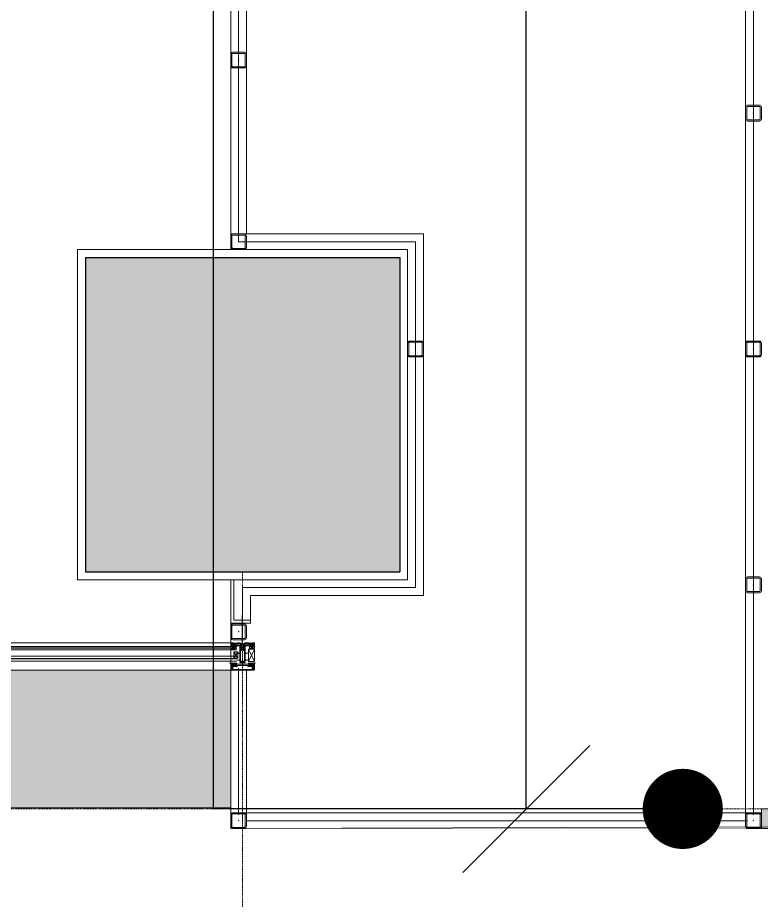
# Model space of a CAD drawing. Extents: x -2749 to 23780, y -1311 to 8245.
# Drawn here: x 3265.3 to 3454.5, y 261.4 to 486 of the extents above; entities that cross this region are included whole.
import ezdxf

# ---------------------------------------------------------------- set-up
doc = ezdxf.new("R2010")
doc.units = 0
doc.header["$MEASUREMENT"] = 0
doc.linetypes.add('DASHDOT2', pattern=[0.5, 0.25, -0.125, 0, -0.125])
doc.linetypes.add('DOT2', pattern=[0.125, 0, -0.125])
doc.layers.get('0').update_dxf_attribs({"color": 9, "lineweight": 9})
for name, color, linetype, lineweight in [('01', 9, 'Continuous', 9), ('06D', 9, 'Continuous', 9), ('09', 9, 'Continuous', 9), ('10', 9, 'Continuous', 9), ('14', 9, 'Continuous', 9), ('15', 9, 'Continuous', 9), ('20', 9, 'DOT2', 9), ('24', 9, 'DASHDOT2', 9), ('33', 9, 'BATTING', 9), ('40', 9, 'Continuous', 9), ('40B', 9, 'Continuous', 9), ('E-MODÜL HATTI', 6, 'Continuous', 30), ('E-OK', 3, 'Continuous', 30), ('E-YAZI', 7, 'Continuous', 30), ('KOLON', 251, 'Continuous', 9), ('TARAMA', 251, 'Continuous', 13)]:
    doc.layers.add(name, color=color, linetype=linetype, lineweight=lineweight)
doc.linetypes.add('BATTING', pattern='A,0.0001,-0.1,[134,ltypeshp.shx,S=0.1,R=0,X=-0.1,Y=0],-0.2,[134,ltypeshp.shx,S=0.1,R=180,X=0.1,Y=0],-0.1', length=0.4001)

# ---------------------------------------------------------------- blocks, each defined once
blk = doc.blocks.new('p-kolon_80x80')
blk.add_lwpolyline([(-40, -40), (40, -40), (40, 40), (-40, 40)], close=True)
blk = doc.blocks.new('prf-10x10')
blk.add_lwpolyline([(-5, -5), (5, -5), (5, 5), (-5, 5)], close=True)
at = {"color": 255}
blk.add_solid([(-5, -5), (5, -5), (-5, 5), (5, 5)], dxfattribs=at)
at = {"layer": '10'}
blk.add_point((0, 0), dxfattribs=at)
blk = doc.blocks.new('*U100')
at = {"layer": '06D'}
blk.add_lwpolyline([(5, 0), (153.08, 0), (153.08, 5), (5, 5)], close=True, dxfattribs=at)
at = {"layer": '15'}
blk.add_lwpolyline([(153.08, 2.5), (5, 2.5)], dxfattribs=at)
at = {"layer": '10', "xscale": 0.5, "yscale": 0.5, "rotation": 270}
for p in [(2.5, 2.5), (150.58, 2.5)]:
    blk.add_blockref('prf-10x10', p, dxfattribs=at)
blk = doc.blocks.new('p-kapı-kayar')
at = {"xscale": -1, "rotation": 180}
blk.add_blockref('*U100', (-168.79, 8.4), dxfattribs=at)
blk = doc.blocks.new('Prf-40x40')
for points in [[(1.5, -2), (-1.5, -2, -0.414214), (-2, -1.5), (-2, 1.5, -0.414214), (-1.5, 2), (1.5, 2, -0.414214), (2, 1.5), (2, -1.5, -0.414214)], [(1.5, -1.7), (-1.5, -1.7, -0.414214), (-1.7, -1.5), (-1.7, 1.5, -0.414214), (-1.5, 1.7), (1.5, 1.7, -0.414214), (1.7, 1.5), (1.7, -1.5, -0.414214)]]:
    blk.add_lwpolyline(points, format="xyb", close=True)
blk.add_point((0, 0))
blk = doc.blocks.new('p-profil_bitis')
for p, q in [((-1.5, 2.16), (-3, 5.37)), ((-3, 2.16), (-1.5, 5.37)), ((1.2, 3.05), (2.2, 4.65)), ((2.2, 3.05), (1.2, 4.65))]:
    blk.add_line(p, q)
for points in [[(-2.9, 6.02), (-2.89, 6.01), (-2.88, 6), (-2.88, 6), (-2.87, 6), (-2.48, 6), (-2.47, 6), (-2.46, 6), (-2.46, 6.01), (-2.45, 6.02), (-2.43, 6.06), (-2.41, 6.08), (-2.4, 6.09), (-2.38, 6.09), (-2.37, 6.1), (-2.35, 6.09), (-2.33, 6.09), (-2.32, 6.08), (-2.3, 6.06), (-2.28, 6.01), (-2.27, 6.01), (-2.27, 6), (-2.26, 6), (-2.25, 6), (-1.76, 6), (-1.76, 5.49), (-1.76, 5.48), (-1.77, 5.47), (-1.77, 5.46), (-1.78, 5.46), (-1.79, 5.45), (-1.8, 5.45), (-1.81, 5.45), (-1.82, 5.46), (-1.83, 5.46), (-1.84, 5.47), (-1.89, 5.55), (-1.89, 5.56), (-1.9, 5.57), (-1.9, 5.57), (-1.91, 5.57), (-1.92, 5.57), (-1.93, 5.57), (-1.93, 5.56), (-1.94, 5.55), (-1.99, 5.46), (-1.99, 5.46), (-2, 5.46), (-2, 5.45), (-2.01, 5.45), (-2.02, 5.45), (-2.1, 5.45), (-2.11, 5.45), (-2.12, 5.45), (-2.12, 5.46), (-2.13, 5.46), (-2.13, 5.47), (-2.13, 5.47), (-2.14, 5.48), (-2.14, 5.5), (-2.23, 5.45), (-2.54, 5.45), (-2.62, 5.5), (-2.62, 5.48), (-2.63, 5.47), (-2.63, 5.46), (-2.63, 5.46), (-2.64, 5.45), (-2.65, 5.45), (-2.65, 5.45), (-2.74, 5.45), (-2.75, 5.45), (-2.76, 5.45), (-2.76, 5.46), (-2.77, 5.46), (-2.77, 5.46), (-2.82, 5.55), (-2.83, 5.56), (-2.83, 5.57), (-2.84, 5.57), (-2.85, 5.57), (-2.86, 5.57), (-2.86, 5.57), (-2.87, 5.56), (-2.87, 5.55), (-2.92, 5.47), (-2.93, 5.46), (-2.94, 5.46), (-2.95, 5.45), (-2.96, 5.45), (-2.97, 5.45), (-2.98, 5.46), (-2.99, 5.46), (-2.99, 5.47), (-3, 5.48), (-3, 5.49), (-3, 6.92), (-3, 6.93), (-3, 6.93), (-2.99, 6.94), (-2.99, 6.95), (-2.98, 6.95), (-2.97, 6.95), (-2.37, 6.95), (-2.36, 6.95), (-2.35, 6.95), (-2.35, 6.94), (-2.34, 6.93), (-2.34, 6.93), (-2.34, 6.92), (-2.34, 6.47), (-2.34, 6.44), (-2.32, 6.41), (-2.3, 6.38), (-2.28, 6.37), (-2.25, 6.35), (-2.22, 6.35), (-2.04, 6.35), (-2.03, 6.35), (-2.02, 6.35), (-2.01, 6.36), (-2, 6.37), (-1.99, 6.38), (-1.99, 6.39), (-1.99, 6.4), (-1.99, 6.54), (-2.05, 6.54), (-2.06, 6.54), (-2.08, 6.55), (-2.09, 6.55), (-2.09, 6.56), (-2.1, 6.58), (-2.1, 6.59), (-2.1, 6.6), (-2.1, 6.62), (-2.09, 6.63), (-2.08, 6.65), (-2.07, 6.66), (-2.05, 6.67), (-2.04, 6.68), (-2.02, 6.68), (-1.79, 6.68), (-1.78, 6.68), (-1.78, 6.68), (-1.77, 6.67), (-1.76, 6.66), (-1.76, 6.66), (-1.76, 6.65), (-1.76, 6.4), (-0.65, 6.4), (-0.62, 6.4), (-0.58, 6.39), (-0.56, 6.37), (-0.53, 6.35), (-0.51, 6.32), (-0.5, 6.28), (-0.5, 6.25), (-0.5, 2.04), (-0.5, 2.01), (-0.49, 1.99), (-0.47, 1.96), (-0.45, 1.94), (-0.42, 1.93), (-0.39, 1.92), (-0.36, 1.92), (-0.33, 1.93), (-0.31, 1.94), (-0.29, 1.96), (-0.27, 1.99), (-0.26, 2.01), (-0.25, 2.04), (-0.25, 2.25), (-0.25, 2.26), (-0.25, 2.26), (-0.25, 2.27), (-0.24, 2.28), (-0.23, 2.28), (-0.23, 2.28), (0.22, 2.28), (0.23, 2.28), (0.24, 2.28), (0.25, 2.27), (0.25, 2.26), (0.25, 2.26), (0.26, 2.25), (0.26, 2.04), (0.26, 2.01), (0.27, 1.99), (0.29, 1.96), (0.31, 1.94), (0.33, 1.93), (0.36, 1.92), (0.39, 1.92), (0.42, 1.93), (0.45, 1.94), (0.47, 1.96), (0.49, 1.99), (0.5, 2.01), (0.5, 2.04), (0.5, 6.25), (0.51, 6.29), (0.52, 6.33), (0.54, 6.36), (0.58, 6.38), (0.61, 6.4), (0.65, 6.4), (1.76, 6.4), (1.76, 6.65), (1.76, 6.66), (1.76, 6.66), (1.77, 6.67), (1.77, 6.67), (1.78, 6.68), (1.78, 6.68), (1.79, 6.68), (2.02, 6.68), (2.04, 6.68), (2.06, 6.67), (2.08, 6.66), (2.09, 6.64), (2.1, 6.62), (2.1, 6.6), (2.1, 6.59), (2.1, 6.58), (2.1, 6.57), (2.09, 6.56), (2.08, 6.55), (2.07, 6.54), (2.06, 6.54), (2.05, 6.54), (1.99, 6.54), (1.99, 6.4), (1.99, 6.39), (1.99, 6.38), (2, 6.37), (2.01, 6.36), (2.02, 6.35), (2.03, 6.35), (2.04, 6.35), (2.22, 6.35), (2.25, 6.35), (2.28, 6.37), (2.3, 6.38), (2.32, 6.41), (2.34, 6.44), (2.34, 6.47), (2.34, 6.92), (2.34, 6.93), (2.34, 6.93), (2.35, 6.94), (2.35, 6.95), (2.36, 6.95), (2.37, 6.95), (2.97, 6.95), (2.98, 6.95), (2.98, 6.95), (2.99, 6.94), (2.99, 6.94), (3, 6.93), (3, 6.93), (3, 6.92), (3, 5.49), (3, 5.48), (3, 5.47), (2.99, 5.46), (2.98, 5.46), (2.97, 5.45), (2.96, 5.45), (2.96, 5.45), (2.95, 5.45), (2.94, 5.46), (2.93, 5.46), (2.92, 5.47), (2.87, 5.55), (2.87, 5.56), (2.86, 5.57), (2.86, 5.57), (2.85, 5.57), (2.84, 5.57), (2.83, 5.57), (2.83, 5.56), (2.82, 5.55), (2.77, 5.46), (2.77, 5.46), (2.76, 5.46), (2.76, 5.45), (2.75, 5.45), (2.74, 5.45), (2.65, 5.45), (2.65, 5.45), (2.64, 5.45), (2.63, 5.46), (2.63, 5.46), (2.63, 5.47), (2.62, 5.48), (2.62, 5.5), (2.53, 5.45), (2.22, 5.45), (2.13, 5.5), (2.13, 5.48), (2.13, 5.47), (2.13, 5.47), (2.13, 5.46), (2.12, 5.46), (2.12, 5.45), (2.11, 5.45), (2.1, 5.45), (2.02, 5.45), (2.01, 5.45), (2, 5.45), (1.99, 5.46), (1.99, 5.46), (1.94, 5.55), (1.93, 5.56), (1.93, 5.57), (1.92, 5.57), (1.91, 5.57), (1.9, 5.57), (1.9, 5.57), (1.89, 5.56), (1.89, 5.55), (1.84, 5.47), (1.83, 5.46), (1.82, 5.46), (1.81, 5.45), (1.8, 5.45), (1.79, 5.45), (1.78, 5.46), (1.77, 5.46), (1.77, 5.47), (1.76, 5.48), (1.76, 5.49), (1.76, 6), (2.25, 6), (2.26, 6), (2.26, 6), (2.27, 6.01), (2.27, 6.01), (2.28, 6.01), (2.3, 6.06), (2.31, 6.07), (2.33, 6.09), (2.34, 6.09), (2.36, 6.1), (2.37, 6.1), (2.39, 6.09), (2.4, 6.09), (2.42, 6.07), (2.43, 6.06), (2.45, 6.02), (2.46, 6.01), (2.46, 6), (2.47, 6), (2.48, 6), (2.87, 6), (2.88, 6), (2.88, 6), (2.89, 6.01), (2.9, 6.02), (2.9, 6.02), (2.9, 6.03), (2.9, 6.04), (2.9, 6.05), (2.87, 6.1), (2.86, 6.11), (2.85, 6.11), (2.84, 6.12), (2.83, 6.12), (2.82, 6.12), (2.81, 6.12), (2.8, 6.11), (2.79, 6.11), (2.78, 6.1), (2.74, 6.02), (2.73, 6.01), (2.72, 6.01), (2.72, 6), (2.71, 6), (2.7, 6), (2.69, 6.01), (2.69, 6.01), (2.68, 6.02), (2.64, 6.1), (2.63, 6.11), (2.62, 6.11), (2.61, 6.12), (2.6, 6.12), (2.59, 6.12), (2.58, 6.12), (2.57, 6.11), (2.56, 6.11), (2.55, 6.1), (2.51, 6.02), (2.5, 6.01), (2.5, 6.01), (2.49, 6), (2.48, 6), (2.48, 6), (2.47, 6), (2.46, 6.01), (2.46, 6.01), (2.45, 6.02), (2.41, 6.1), (2.4, 6.11), (2.39, 6.11), (2.38, 6.12), (2.37, 6.12), (2.36, 6.12), (2.35, 6.12), (2.34, 6.11), (2.33, 6.11), (2.32, 6.1), (2.28, 6.02), (2.27, 6.01), (2.26, 6.01), (2.26, 6), (2.25, 6), (2.24, 6), (2.24, 6.01), (2.23, 6.01), (2.22, 6.02), (2.18, 6.1), (2.17, 6.11), (2.16, 6.11), (2.15, 6.12), (2.14, 6.12), (2.13, 6.12), (2.12, 6.12), (2.11, 6.11), (2.1, 6.11), (2.09, 6.1), (2.05, 6.02), (2.04, 6.01), (2.03, 6.01), (2.03, 6), (2.02, 6), (2.01, 6), (2.01, 6.01), (2, 6.01), (1.99, 6.02), (1.95, 6.1), (1.94, 6.11), (1.93, 6.11), (1.92, 6.12), (1.91, 6.12), (1.9, 6.12), (1.89, 6.12), (1.88, 6.11), (1.87, 6.11), (1.86, 6.1), (1.82, 6.02), (1.81, 6.01), (1.81, 6.01), (1.8, 6), (1.79, 6), (1.78, 6), (1.77, 6.01), (1.77, 6.01), (1.76, 6.02), (1.76, 6.02), (1.76, 6.03), (1.76, 6.17), (1.76, 6.18), (1.76, 6.19), (1.75, 6.19), (1.74, 6.2), (1.74, 6.2), (1.73, 6.2), (0.8, 6.2), (0.8, 6.23), (0.79, 6.25), (0.77, 6.27), (0.76, 6.28), (0.73, 6.3), (0.71, 6.3), (0.68, 6.3), (0.66, 6.29), (0.64, 6.28), (0.62, 6.26), (0.61, 6.24), (0.6, 6.22), (0.6, 6.2), (0.6, 6.17), (0.61, 6.15), (0.63, 6.13), (0.65, 6.12), (0.65, 4.3), (1.25, 4.41), (1.26, 4.41), (1.27, 4.4), (1.28, 4.4), (1.29, 4.39), (1.3, 4.38), (1.3, 4.38), (1.3, 4.37), (1.3, 4.36), (1.29, 4.35), (1.29, 4.34), (1.28, 4.33), (1.27, 4.33), (0.65, 4.15), (0.65, 2.51), (1.25, 2.62), (1.26, 2.62), (1.27, 2.61), (1.28, 2.61), (1.29, 2.6), (1.3, 2.59), (1.3, 2.59), (1.3, 2.58), (1.3, 2.57), (1.29, 2.56), (1.29, 2.55), (1.28, 2.54), (1.27, 2.54), (0.64, 2.36), (0.62, 2.35), (0.6, 2.33), (0.59, 2.32), (0.58, 2.3), (0.58, 2.28), (0.58, 1.97), (0.7, 1.97), (0.7, 1.83), (0.26, 1.83), (0.14, 1.95), (0.14, 2.05), (0.14, 2.06), (0.14, 2.06), (0.13, 2.07), (0.13, 2.07), (0.12, 2.08), (0.12, 2.08), (0.11, 2.08), (-0.11, 2.08), (-0.12, 2.08), (-0.12, 2.08), (-0.13, 2.07), (-0.13, 2.07), (-0.14, 2.06), (-0.14, 2.06), (-0.14, 2.05), (-0.14, 1.95), (-0.26, 1.83), (-0.7, 1.83), (-0.7, 1.97), (-0.58, 1.97), (-0.58, 2.28), (-0.58, 2.3), (-0.59, 2.32), (-0.6, 2.34), (-0.62, 2.35), (-0.64, 2.36), (-1.27, 2.54), (-1.28, 2.54), (-1.29, 2.55), (-1.29, 2.56), (-1.3, 2.57), (-1.3, 2.58), (-1.3, 2.59), (-1.3, 2.59), (-1.29, 2.6), (-1.28, 2.61), (-1.27, 2.61), (-1.26, 2.62), (-1.25, 2.62), (-0.65, 2.51), (-0.65, 4.15), (-1.27, 4.33), (-1.28, 4.33), (-1.29, 4.34), (-1.29, 4.35), (-1.3, 4.36), (-1.3, 4.37), (-1.3, 4.38), (-1.3, 4.38), (-1.29, 4.39), (-1.28, 4.4), (-1.27, 4.4), (-1.26, 4.41), (-1.25, 4.41), (-0.65, 4.3), (-0.65, 6.12), (-0.63, 6.13), (-0.61, 6.15), (-0.6, 6.17), (-0.6, 6.2), (-0.6, 6.22), (-0.61, 6.24), (-0.62, 6.26), (-0.64, 6.28), (-0.66, 6.29), (-0.68, 6.3), (-0.71, 6.3), (-0.73, 6.3), (-0.76, 6.28), (-0.77, 6.27), (-0.79, 6.25), (-0.8, 6.23), (-0.8, 6.2), (-1.73, 6.2), (-1.74, 6.2), (-1.74, 6.2), (-1.75, 6.19), (-1.76, 6.19), (-1.76, 6.18), (-1.76, 6.17), (-1.76, 6.03), (-1.76, 6.02), (-1.76, 6.02), (-1.77, 6.01), (-1.78, 6.01), (-1.78, 6), (-1.79, 6), (-1.8, 6), (-1.81, 6.01), (-1.81, 6.01), (-1.82, 6.02), (-1.86, 6.1), (-1.87, 6.11), (-1.88, 6.11), (-1.89, 6.12), (-1.9, 6.12), (-1.91, 6.12), (-1.92, 6.12), (-1.93, 6.11), (-1.94, 6.11), (-1.95, 6.1), (-1.99, 6.02), (-2, 6.01), (-2.01, 6.01), (-2.01, 6), (-2.02, 6), (-2.03, 6), (-2.03, 6.01), (-2.04, 6.01), (-2.05, 6.02), (-2.09, 6.1), (-2.1, 6.11), (-2.11, 6.11), (-2.12, 6.12), (-2.13, 6.12), (-2.14, 6.12), (-2.15, 6.12), (-2.16, 6.11), (-2.17, 6.11), (-2.18, 6.1), (-2.22, 6.02), (-2.23, 6.01), (-2.24, 6.01), (-2.24, 6), (-2.25, 6), (-2.26, 6), (-2.26, 6.01), (-2.27, 6.01), (-2.28, 6.02), (-2.32, 6.1), (-2.33, 6.11), (-2.34, 6.11), (-2.35, 6.12), (-2.36, 6.12), (-2.37, 6.12), (-2.38, 6.12), (-2.39, 6.11), (-2.4, 6.11), (-2.41, 6.1), (-2.45, 6.02), (-2.46, 6.01), (-2.46, 6.01), (-2.47, 6), (-2.48, 6), (-2.48, 6), (-2.49, 6), (-2.5, 6.01), (-2.5, 6.01), (-2.51, 6.02), (-2.55, 6.1), (-2.56, 6.11), (-2.57, 6.11), (-2.58, 6.12), (-2.59, 6.12), (-2.6, 6.12), (-2.61, 6.12), (-2.62, 6.11), (-2.63, 6.11), (-2.64, 6.1), (-2.68, 6.02), (-2.69, 6.01), (-2.69, 6.01), (-2.7, 6), (-2.71, 6), (-2.72, 6), (-2.73, 6.01), (-2.73, 6.01), (-2.74, 6.02), (-2.78, 6.1), (-2.79, 6.11), (-2.8, 6.11), (-2.81, 6.12), (-2.82, 6.12), (-2.83, 6.12), (-2.84, 6.12), (-2.85, 6.11), (-2.86, 6.11), (-2.87, 6.1), (-2.9, 6.05), (-2.9, 6.04), (-2.9, 6.03)], [(-2.81, 6.34), (-2.81, 6.33), (-2.8, 6.33), (-2.8, 6.32), (-2.79, 6.32), (-2.78, 6.32), (-2.56, 6.32), (-2.55, 6.32), (-2.55, 6.32), (-2.54, 6.33), (-2.54, 6.33), (-2.53, 6.34), (-2.53, 6.34), (-2.53, 6.35), (-2.53, 6.77), (-2.53, 6.78), (-2.53, 6.78), (-2.54, 6.79), (-2.54, 6.79), (-2.55, 6.8), (-2.55, 6.8), (-2.56, 6.8), (-2.78, 6.8), (-2.79, 6.8), (-2.79, 6.8), (-2.8, 6.79), (-2.8, 6.79), (-2.81, 6.78), (-2.81, 6.77)], [(2.53, 6.35), (2.53, 6.34), (2.54, 6.33), (2.54, 6.33), (2.55, 6.32), (2.55, 6.32), (2.56, 6.32), (2.78, 6.32), (2.79, 6.32), (2.79, 6.32), (2.8, 6.33), (2.81, 6.33), (2.81, 6.34), (2.81, 6.35), (2.81, 6.77), (2.81, 6.78), (2.81, 6.78), (2.8, 6.79), (2.8, 6.79), (2.79, 6.8), (2.79, 6.8), (2.78, 6.8), (2.56, 6.8), (2.55, 6.8), (2.55, 6.8), (2.54, 6.79), (2.54, 6.79), (2.53, 6.78), (2.53, 6.77)], [(-3, 5.37), (-1.5, 5.37), (-1.5, 2.16), (-3, 2.16)], [(-2.68, 5.61), (-2.67, 5.59), (-2.67, 5.58), (-2.65, 5.58), (-2.64, 5.57), (-2.63, 5.57), (-2.62, 5.57), (-2.62, 5.53), (-2.58, 5.57), (-2.17, 5.57), (-2.14, 5.53), (-2.14, 5.57), (-2.13, 5.57), (-2.12, 5.57), (-2.11, 5.57), (-2.1, 5.58), (-2.09, 5.59), (-2.08, 5.6), (-2.08, 5.61), (-2.08, 5.62), (-2.08, 5.68), (-2.21, 5.81), (-2.55, 5.81), (-2.68, 5.68), (-2.68, 5.62)], [(1.2, 3.05), (1.2, 4.65), (2.2, 4.65), (2.2, 3.05)], [(2.13, 5.57), (2.13, 5.53), (2.17, 5.57), (2.58, 5.57), (2.62, 5.53), (2.62, 5.57), (2.63, 5.57), (2.64, 5.57), (2.65, 5.57), (2.66, 5.58), (2.67, 5.59), (2.68, 5.6), (2.68, 5.61), (2.68, 5.62), (2.68, 5.68), (2.55, 5.81), (2.21, 5.81), (2.08, 5.68), (2.08, 5.62), (2.08, 5.61), (2.08, 5.6), (2.09, 5.59), (2.1, 5.58), (2.11, 5.57), (2.12, 5.57)], [(2.85, 0.85), (2.85, 1), (2.77, 1.14), (2.89, 1.5), (3, 1.5), (3, 0.1), (2.9, 0), (-2.9, 0), (-3, 0.1), (-3, 1.5), (-2.89, 1.5), (-2.77, 1.14), (-2.85, 0.99), (-2.85, 0.85), (-2.87, 0.85), (-2.87, 0.5), (-2.82, 0.45), (-2.47, 0.45), (-2.47, 0.37), (-2.52, 0.32), (-2.82, 0.32), (-2.87, 0.27), (-2.87, 0.18), (-2.82, 0.13), (2.82, 0.13), (2.87, 0.18), (2.87, 0.27), (2.82, 0.32), (2.52, 0.32), (2.47, 0.37), (2.47, 0.45), (2.82, 0.45), (2.87, 0.5), (2.87, 0.85)], [(-2.8, 0.99), (-2.69, 0.82), (-2.63, 0.73), (-2.54, 0.57), (-2.5, 0.55), (-2.47, 0.56), (-2.45, 0.6), (-2.45, 0.85), (-2.4, 0.9), (-1.53, 0.9), (-1.42, 0.94), (-1.38, 1.05), (-1.38, 1.13), (-1.33, 1.18), (-0.02, 1.18), (-0.01, 1.2), (0.01, 1.2), (0.03, 1.18), (1.33, 1.18), (1.38, 1.13), (1.38, 1.05), (1.42, 0.94), (1.53, 0.9), (2.4, 0.9), (2.45, 0.85), (2.45, 0.6), (2.47, 0.56), (2.5, 0.55), (2.54, 0.57), (2.63, 0.73), (2.8, 0.99), (2.78, 1.04), (2.71, 1.07), (2.7, 1.11), (2.7, 1.13), (2.8, 1.5), (2.48, 1.5), (2.4, 1.42), (2.4, 1.36), (2.52, 1.36), (2.52, 1.2), (2.42, 1.1), (1.58, 1.1), (1.58, 1.36), (1.7, 1.36), (1.7, 1.42), (1.62, 1.5), (-1.62, 1.5), (-1.7, 1.42), (-1.7, 1.36), (-1.58, 1.36), (-1.58, 1.1), (-2.42, 1.1), (-2.52, 1.2), (-2.52, 1.36), (-2.4, 1.36), (-2.4, 1.42), (-2.48, 1.5), (-2.8, 1.5), (-2.7, 1.13), (-2.7, 1.11), (-2.71, 1.07), (-2.78, 1.03)]]:
    blk.add_lwpolyline(points, close=True)
for points in [[(0.35, 6.5), (0.3, 6.68), (0.2, 6.79), (0.02, 6.85), (-0.16, 6.81), (-0.3, 6.68), (-0.35, 6.5), (-0.35, 6.55), (-0.36, 6.6), (-0.37, 6.65), (-0.39, 6.69), (-0.42, 6.74), (-0.45, 6.78), (-0.48, 6.82), (-0.52, 6.85), (-0.56, 6.88), (-0.6, 6.9), (-0.65, 6.92), (-0.7, 6.94), (-0.75, 6.95), (-0.8, 6.95), (-1.4, 6.95), (-1.54, 6.89), (-1.6, 6.85), (-2.1, 6.85), (-2.25, 6.78), (-2.3, 6.65), (-2.3, 6.6), (-2.25, 6.47), (-2.14, 6.4), (-2.04, 6.39), (-2.01, 6.53), (-2.11, 6.55), (-2.15, 6.6), (-2.15, 6.65), (-2.1, 6.7), (-1.6, 6.7), (-1.46, 6.76), (-1.4, 6.8), (-0.8, 6.8), (-0.64, 6.75), (-0.55, 6.66), (-0.5, 6.5), (-0.5, 5.15), (-0.4, 5.01), (-0.27, 5.02), (-0.2, 5.17), (-0.25, 5.2), (-0.2, 5.23), (-0.2, 5.35), (-0.25, 5.38), (-0.2, 5.41), (-0.2, 5.53), (-0.25, 5.56), (-0.2, 5.59), (-0.2, 5.71), (-0.25, 5.74), (-0.2, 5.77), (-0.2, 5.89), (-0.25, 5.92), (-0.2, 5.95), (-0.2, 6.07), (-0.25, 6.1), (-0.2, 6.13), (-0.2, 6.25), (-0.25, 6.28), (-0.2, 6.31), (-0.2, 6.5), (-0.12, 6.66), (0.02, 6.7), (0.12, 6.66), (0.2, 6.5), (0.2, 6.4), (0.25, 6.37), (0.2, 6.34), (0.2, 6.22), (0.25, 6.19), (0.2, 6.16), (0.2, 6.04), (0.25, 6.01), (0.2, 5.98), (0.2, 5.86), (0.25, 5.83), (0.2, 5.8), (0.2, 5.68), (0.25, 5.65), (0.2, 5.62), (0.2, 5.5), (0.25, 5.47), (0.2, 5.44), (0.2, 5.32), (0.25, 5.29), (0.2, 5.26), (0.2, 5.15), (0.3, 5.01), (0.4, 5.01), (0.5, 5.15), (0.5, 6.5), (0.55, 6.66), (0.64, 6.75), (0.8, 6.8), (1.4, 6.8), (1.46, 6.76), (1.6, 6.7), (2.1, 6.7), (2.15, 6.65), (2.15, 6.6), (2.11, 6.55), (2.01, 6.53), (2.04, 6.39), (2.13, 6.4), (2.25, 6.47), (2.3, 6.6), (2.3, 6.65), (2.23, 6.8), (2.1, 6.85), (1.6, 6.85), (1.54, 6.89), (1.4, 6.95), (0.8, 6.95), (0.75, 6.95), (0.7, 6.94), (0.65, 6.92), (0.61, 6.9), (0.56, 6.88), (0.52, 6.85), (0.48, 6.82), (0.45, 6.78), (0.42, 6.74), (0.4, 6.69), (0.38, 6.65), (0.36, 6.6), (0.35, 6.55), (0.35, 6.5), (0.35, 5.15)], [(-0.35, 6.5), (-0.35, 5.15)]]:
    blk.add_lwpolyline(points)
for points in [[(-1.77, 1.34, -10), (-1.77, 1.49, -10), (-1.76, 1.51, -10), (-1.73, 1.52, -10), (-1.64, 1.5, -10), (-1.48, 1.5, -10), (-1.48, 1.74, -10), (-1.52, 1.81, -10), (-1.54, 1.83, -10), (-1.57, 1.81, -10), (-1.62, 1.73, -10), (-1.65, 1.71, -10), (-1.69, 1.73, -10), (-1.74, 1.81, -10), (-1.77, 1.83, -10), (-1.79, 1.81, -10), (-1.84, 1.73, -10), (-1.88, 1.71, -10), (-1.91, 1.73, -10), (-1.96, 1.81, -10), (-1.99, 1.83, -10), (-2.01, 1.81, -10), (-2.06, 1.73, -10), (-2.09, 1.71, -10), (-2.13, 1.73, -10), (-2.18, 1.81, -10), (-2.2, 1.83, -10), (-2.23, 1.81, -10), (-2.28, 1.73, -10), (-2.31, 1.71, -10), (-2.35, 1.73, -10), (-2.4, 1.81, -10), (-2.42, 1.83, -10), (-2.45, 1.81, -10), (-2.5, 1.73, -10), (-2.53, 1.71, -10), (-2.57, 1.73, -10), (-2.62, 1.81, -10), (-2.64, 1.83, -10), (-2.67, 1.81, -10), (-2.74, 1.69, -10), (-2.86, 1.65, -10), (-2.95, 1.78, -10), (-3.09, 1.83, -10), (-3.21, 1.83, -10), (-3.23, 1.82, -10), (-3.24, 1.79, -10), (-3.23, 1.78, -10), (-3.14, 1.76, -10), (-3.02, 1.69, -10), (-2.98, 1.62, -10), (-2.98, 1.5, -10), (-2.55, 1.5, -10), (-2.46, 1.52, -10), (-2.45, 1.52, -10), (-2.44, 1.52, -10), (-2.43, 1.49, -10), (-2.43, 1.34, -10), (-2.54, 1.34, -10), (-2.54, 1.31, -10), (-2.38, 1.16, -10), (-2.34, 1.14, -10), (-2.22, 1.2, -10), (-1.97, 1.2, -10), (-1.86, 1.14, -10), (-1.8, 1.16, -10), (-1.66, 1.31, -10), (-1.66, 1.34, -10), (-1.77, 1.34, -10)], [(-1.89, 1.35, -10), (-1.93, 1.31, -10), (-2.26, 1.31, -10), (-2.31, 1.35, -10), (-2.31, 1.47, -10), (-2.26, 1.51, -10), (-1.93, 1.51, -10), (-1.89, 1.47, -10), (-1.89, 1.46, -10), (-1.89, 1.35, -10)], [(1.76, 1.34, -10), (1.76, 1.49, -10), (1.76, 1.51, -10), (1.73, 1.52, -10), (1.64, 1.5, -10), (1.48, 1.5, -10), (1.48, 1.74, -10), (1.52, 1.81, -10), (1.54, 1.83, -10), (1.57, 1.81, -10), (1.62, 1.73, -10), (1.65, 1.71, -10), (1.69, 1.73, -10), (1.74, 1.81, -10), (1.76, 1.83, -10), (1.79, 1.81, -10), (1.84, 1.73, -10), (1.88, 1.71, -10), (1.91, 1.73, -10), (1.96, 1.81, -10), (1.99, 1.83, -10), (2.01, 1.81, -10), (2.06, 1.73, -10), (2.09, 1.71, -10), (2.13, 1.73, -10), (2.18, 1.81, -10), (2.2, 1.83, -10), (2.23, 1.81, -10), (2.28, 1.73, -10), (2.31, 1.71, -10), (2.35, 1.73, -10), (2.4, 1.81, -10), (2.42, 1.83, -10), (2.45, 1.81, -10), (2.5, 1.73, -10), (2.53, 1.71, -10), (2.57, 1.73, -10), (2.62, 1.81, -10), (2.64, 1.83, -10), (2.67, 1.81, -10), (2.74, 1.69, -10), (2.86, 1.65, -10), (2.95, 1.78, -10), (3.09, 1.83, -10), (3.21, 1.83, -10), (3.23, 1.82, -10), (3.24, 1.79, -10), (3.23, 1.78, -10), (3.14, 1.76, -10), (3.02, 1.69, -10), (2.98, 1.62, -10), (2.98, 1.5, -10), (2.55, 1.5, -10), (2.46, 1.52, -10), (2.45, 1.52, -10), (2.44, 1.52, -10), (2.42, 1.49, -10), (2.42, 1.34, -10), (2.53, 1.34, -10), (2.53, 1.31, -10), (2.38, 1.16, -10), (2.34, 1.14, -10), (2.22, 1.2, -10), (1.97, 1.2, -10), (1.86, 1.14, -10), (1.8, 1.16, -10), (1.65, 1.31, -10), (1.65, 1.34, -10), (1.76, 1.34, -10)], [(1.88, 1.35, -10), (1.93, 1.31, -10), (2.26, 1.31, -10), (2.3, 1.35, -10), (2.3, 1.47, -10), (2.26, 1.51, -10), (1.93, 1.51, -10), (1.89, 1.47, -10), (1.88, 1.46, -10), (1.88, 1.35, -10)]]:
    blk.add_polyline3d(points)
blk = doc.blocks.new('P-AKS_AUDI')
at = {"layer": '24'}
blk.add_lwpolyline([(-1400, -2590), (-1400, -2440)], dxfattribs=at)
blk = doc.blocks.new('p-zemin kat')
at = {"layer": '09'}
h = blk.add_hatch(dxfattribs=at)
h.set_pattern_fill('SQUARE', color=252, scale=20, style=0)
h.paths.add_polyline_path([(1719.56, 285), (3319.5, 285), (3319.5, 320), (1719.67, 320)])
at = {"layer": '06D'}
for points in [[(3323.5, 431), (3323.5, 431), (3323.5, 566)], [(3450.5, 283.2), (3450.5, 566.5)], [(3323.5, 431), (3368.5, 431), (3368.5, 339)], [(3324.5, 332.72), (3324.5, 339), (3368.5, 339)], [(3319.5, 326.92), (1724.23, 326.92)], [(1719.67, 320), (3319.5, 320)], [(3323.5, 283.2), (3323.5, 320)], [(3323, 283.7), (3451, 283.7)]]:
    blk.add_lwpolyline(points, dxfattribs=at)
blk.add_lwpolyline([(1719.56, 285), (3319.5, 285), (3319.5, 320), (1719.67, 320)], close=True, dxfattribs=at)
at = {"layer": '10', "const_width": 0.04}
blk.add_lwpolyline([(3364.5, 343), (3319.5, 343), (3319.5, 279.7), (3454.5, 279.7), (3454.5, 570), (3319.5, 570), (3319.5, 570), (3319.5, 427), (3319.5, 427), (3364.5, 427)], close=True, dxfattribs=at)
at = {"layer": '10'}
blk.add_lwpolyline([(3319.5, 343), (3319.5, 331.92), (3324.5, 331.92), (3324.5, 332.72), (3320.3, 332.72), (3320.3, 332.72), (3320.3, 343)], close=True, dxfattribs=at)
at = {"layer": '14'}
blk.add_lwpolyline([(3280.5, 343), (3364.5, 343), (3364.5, 427), (3280.5, 427)], close=True, dxfattribs=at)
at = {"layer": '15'}
for p, q in [((3321.03, 326.05), (3117.76, 326.05)), ((3321.03, 325.65), (3117.76, 325.65)), ((3321.03, 325.58), (3117.76, 325.58)), ((3321.03, 325.18), (3117.76, 325.18)), ((3321.03, 323.58), (3117.76, 323.58)), ((3321.03, 322.98), (3117.76, 322.98)), ((3321.03, 322.9), (3117.76, 322.9)), ((3321.03, 322.3), (3117.76, 322.3))]:
    blk.add_line(p, q, dxfattribs=at)
at = {"layer": '20'}
blk.add_lwpolyline([(1719.56, 284.7), (4822.79, 284.7), (4822.79, 2034.32)], dxfattribs=at)
at = {"layer": '33', "ltscale": 0.2}
for points in [[(3319.8, 568), (3321.5, 568), (3321.5, 429), (3321.5, 429), (3366.5, 429), (3366.5, 341), (3322.5, 341), (3322.4, 326.99)], [(3452.5, 283.2), (3452.5, 566.5)], [(3321.5, 283.2), (3321.5, 320.53)], [(3323.5, 281.7), (3451, 281.7)]]:
    blk.add_lwpolyline(points, dxfattribs=at)
at = {"layer": '40'}
blk.add_lwpolyline([(1851.16, 326.92), (3319.5, 326.92), (3319.5, 343), (3280.52, 343), (3280.5, 427), (3319.5, 427), (3319.5, 570), (4025.5, 570), (4025.5, 427), (4064.5, 427), (4064.5, 343), (3980.5, 343), (3980.5, 326.92), (4680.5, 326.92), (4680.5, 427), (4780.58, 427), (4780.58, 1901.49, 0.054196), (4273.07, 1999.31), (4278.59, 2070.68, 0.306949), (1935.27, 740.05), (1999.45, 708.36, 0.043245), (1856.49, 345)], format="xyb", close=True, dxfattribs=at)
at = {"layer": '40B'}
blk.add_lwpolyline([(3364.5, 343), (3319.5, 343), (3319.5, 320), (1719.67, 320), (1719.67, 326.92), (1719.56, 328.25, -0.047611), (1885.58, 764.59), (1935.27, 740.05, -0.306949), (4278.59, 2070.68), (4283.12, 2125.91, -0.05155), (4780.05, 2034.32), (4787.5, 2034.32), (4787.5, 320), (4025.5, 320), (4025.5, 570), (3319.5, 570), (3319.5, 427), (3364.5, 427), (3364.5, 343)], format="xyb", close=True, dxfattribs=at)
blk.add_lwpolyline([(4025.5, 281.85), (3319.5, 279.7), (3319.5, 343), (3364.5, 343), (3364.5, 427), (3319.5, 427), (3319.5, 570), (4025.5, 572.15)], close=True, dxfattribs=at)
at = {"layer": '01'}
blk.add_blockref('p-kolon_80x80', (3322.5, 385), dxfattribs=at)
at = {"layer": '10', "xscale": -1}
for name, p in [('Prf-40x40', (3321.5, 475.2)), ('Prf-40x40', (3452.5, 461.7)), ('Prf-40x40', (3321.5, 429)), ('Prf-40x40', (3366.5, 401.7)), ('Prf-40x40', (3452.5, 401.7)), ('Prf-40x40', (3452.5, 341.7)), ('Prf-40x40', (3321.5, 329.75)), ('p-profil_bitis', (3322.5, 320)), ('Prf-40x40', (3321.5, 281.7)), ('Prf-40x40', (3452.5, 281.7))]:
    blk.add_blockref(name, p, dxfattribs=at)
at = {"layer": '10', "xscale": -1, "rotation": 180}
blk.add_blockref('p-kapı-kayar', (3623.29, 288.1), dxfattribs=at)
at = {"layer": '24'}
blk.add_blockref('P-AKS_AUDI', (4722.5, 2785), dxfattribs=at)

msp = doc.modelspace()

# ---------------------------------------------------------------- hatches: boundary and pattern name
at = {"layer": 'TARAMA', "linetype": 'ByBlock', "lineweight": -3}
h = msp.add_hatch(dxfattribs=at)
h.set_pattern_fill('ANSI36', color=256, scale=2, style=0)
h.set_pattern_definition([(45, (4746.007, 395.342), (3.367596, 12.347852), [15.875, -3.175, 0, -3.175])])
h.paths.add_polyline_path([(4762.5, 425), (4682.5, 425), (4682.5, 345), (4762.5, 345)])
h.paths.add_polyline_path([(1262.5, 425), (1182.5, 425), (1182.5, 345), (1262.5, 345)])
h.paths.add_polyline_path([(1962.5, 345), (1962.5, 425), (1882.5, 425), (1882.5, 345)])
h.paths.add_polyline_path([(2662.5, 425), (2582.5, 425), (2582.5, 345), (2662.5, 345)])
h.paths.add_polyline_path([(3282.5, 425), (3282.5, 345), (3362.5, 345), (3362.5, 425)])
h.paths.add_polyline_path([(4062.5, 425), (3982.5, 425), (3982.5, 345), (4062.5, 345)])
h.paths.add_polyline_path([(4782.5, 2785), (4782.5, 2365), (4732.5, 2365), (4732.5, 2475), (4302.5, 2475), (4302.5, 2515), (4732.5, 2515), (4732.5, 2785), (4302.5, 2785), (4302.5, 2825), (4782.5, 2825)])
h.paths.add_polyline_path([(1757.5, 2515), (1757.5, 2430), (1962.5, 2430), (1962.5, 2390), (1747.5, 2390), (1717.5, 2390), (1717.5, 2475), (1212.5, 2475), (1212.5, 2390), (1162.5, 2390), (1162.5, 2825), (1962.5, 2825), (1962.5, 2785), (1212.5, 2785), (1212.5, 2515)])
h.paths.add_polyline_path([(1882.5, 1945), (1962.5, 1945), (1962.5, 2025), (1882.5, 2025)])
h.paths.add_polyline_path([(1182.5, 1945), (1262.5, 1945), (1262.5, 2025), (1182.5, 2025)])
h.paths.add_polyline_path([(3982.5, 2365), (4062.5, 2365), (4062.5, 2445), (3982.5, 2445)])
h.paths.add_polyline_path([(3282.5, 2365), (3362.5, 2365), (3362.5, 2445), (3282.5, 2445)])
h.paths.add_polyline_path([(2582.5, 2365), (2662.5, 2365), (2662.5, 2445), (2582.5, 2445)])
h.paths.add_polyline_path([(3982.5, 2745), (4062.5, 2745), (4062.5, 2825), (3982.5, 2825)])
h.paths.add_polyline_path([(2582.5, 2745), (2662.5, 2745), (2662.5, 2825), (2582.5, 2825)])
h.paths.add_polyline_path([(3282.5, 2745), (3362.5, 2745), (3362.5, 2825), (3282.5, 2825)])
h.paths.add_polyline_path([(1882.5, 3805), (1962.5, 3805), (1962.5, 3885), (1882.5, 3885)])
h.paths.add_polyline_path([(1182.5, 3805), (1262.5, 3805), (1262.5, 3885), (1182.5, 3885)])

# ---------------------------------------------------------------- linework, layer by layer
at = {"layer": 'E-MODÜL HATTI', "ltscale": 50}
for p, q in [((3315.1, 284.7), (3315.1, 625.71)), ((3429.41, 284.7), (3315.1, 284.7))]:
    msp.add_line(p, q, dxfattribs=at)
at = {"layer": 'E-OK', "color": 4, "linetype": 'Continuous', "const_width": 10.2}
msp.add_lwpolyline([(3434.51, 279.6, -1), (3434.51, 289.8, -1)], format="xyb", close=True, dxfattribs=at)
at = {"layer": 'E-YAZI', "color": 3}
for p, q in [((3394.69, 284.7), (3394.69, 660.85)), ((3410.85, 300.86), (3378.53, 268.54))]:
    msp.add_line(p, q, dxfattribs=at)
at = {"layer": 'KOLON', "color": 3, "linetype": 'Continuous', "lineweight": -3}
for p, q in [((3282.5, 425), (3362.5, 425)), ((3282.5, 425), (3282.5, 345)), ((3362.5, 425), (3362.5, 345)), ((3282.5, 345), (3362.5, 345))]:
    msp.add_line(p, q, dxfattribs=at)

# ---------------------------------------------------------------- block references
msp.add_blockref('p-zemin kat', (0, 0))

doc.saveas('drawing.dxf')
